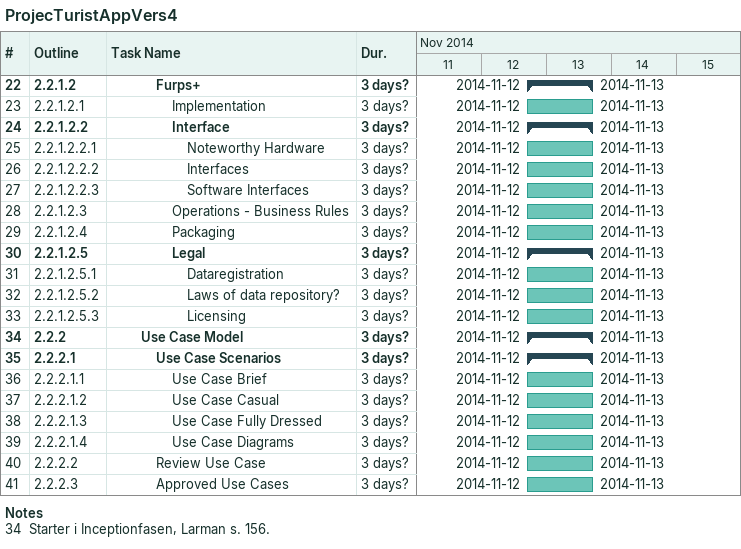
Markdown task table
ProjecTuristAppVers4

| ID | WBS | Task | Duration | Start | Finish |
|---|---|---|---|---|---|
| 22 | 2.2.1.2 | **Furps+** | 3d? | 2014-11-12 | 2014-11-13 |
| 23 | 2.2.1.2.1 | Implementation | 3d? | 2014-11-12 | 2014-11-13 |
| 24 | 2.2.1.2.2 | **Interface** | 3d? | 2014-11-12 | 2014-11-13 |
| 25 | 2.2.1.2.2.1 | Noteworthy Hardware | 3d? | 2014-11-12 | 2014-11-13 |
| 26 | 2.2.1.2.2.2 | Interfaces | 3d? | 2014-11-12 | 2014-11-13 |
| 27 | 2.2.1.2.2.3 | Software Interfaces | 3d? | 2014-11-12 | 2014-11-13 |
| 28 | 2.2.1.2.3 | Operations - Business Rules | 3d? | 2014-11-12 | 2014-11-13 |
| 29 | 2.2.1.2.4 | Packaging | 3d? | 2014-11-12 | 2014-11-13 |
| 30 | 2.2.1.2.5 | **Legal** | 3d? | 2014-11-12 | 2014-11-13 |
| 31 | 2.2.1.2.5.1 | Dataregistration | 3d? | 2014-11-12 | 2014-11-13 |
| 32 | 2.2.1.2.5.2 | Laws of data repository? | 3d? | 2014-11-12 | 2014-11-13 |
| 33 | 2.2.1.2.5.3 | Licensing | 3d? | 2014-11-12 | 2014-11-13 |
| 34 | 2.2.2 | **Use Case Model** | 3d? | 2014-11-12 | 2014-11-13 |
| 35 | 2.2.2.1 | **Use Case Scenarios** | 3d? | 2014-11-12 | 2014-11-13 |
| 36 | 2.2.2.1.1 | Use Case Brief | 3d? | 2014-11-12 | 2014-11-13 |
| 37 | 2.2.2.1.2 | Use Case Casual | 3d? | 2014-11-12 | 2014-11-13 |
| 38 | 2.2.2.1.3 | Use Case Fully Dressed | 3d? | 2014-11-12 | 2014-11-13 |
| 39 | 2.2.2.1.4 | Use Case Diagrams | 3d? | 2014-11-12 | 2014-11-13 |
| 40 | 2.2.2.2 | Review Use Case | 3d? | 2014-11-12 | 2014-11-13 |
| 41 | 2.2.2.3 | Approved Use Cases | 3d? | 2014-11-12 | 2014-11-13 |

Notes
- 34: Starter i Inceptionfasen, Larman s. 156.
